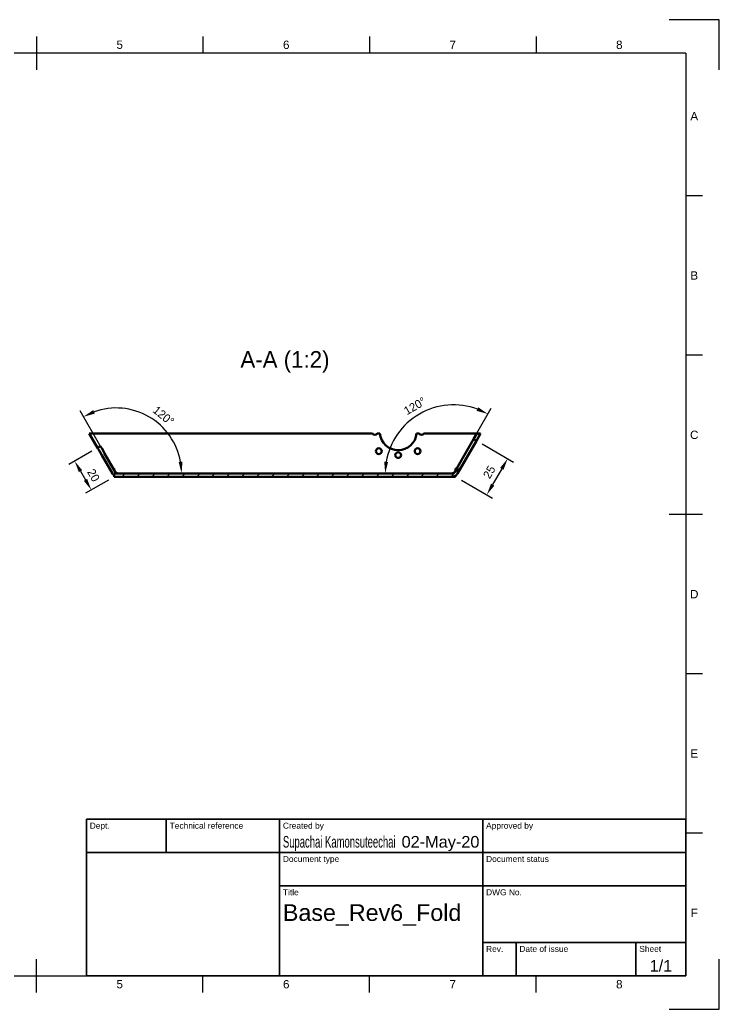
# Model space of a CAD drawing. Header units: millimetres. Extents: x 0 to 420, y 0 to 297.
# Drawn here: x 210 to 420, y 0 to 297 of the extents above; entities that cross this region are included whole.
import ezdxf
from ezdxf.enums import TextEntityAlignment as Align

# ---------------------------------------------------------------- set-up
doc = ezdxf.new("R2010")
doc.units = ezdxf.units.MM
doc.header["$LTSCALE"] = 0.75
for name, color, linetype, lineweight in [('Annotations', 7, 'Continuous', 25), ('Border', 7, 'Continuous', 25), ('Dimensions', 7, 'Continuous', 25), ('Hatching', 7, 'Continuous', 25), ('TitleBlock', 7, 'Continuous', 35), ('Visible', 7, 'Continuous', 50)]:
    doc.layers.add(name, color=color, linetype=linetype, lineweight=lineweight)
doc.styles.add('FusionTitle', font='')
doc.styles.get("Standard").update_dxf_attribs({"font": 'Cordia New.ttf'})
doc.styles.get('FusionTitle').set_extended_font_data('Arial Unicode MS')
doc.dimstyles.new('ISO-25', dxfattribs={"dimtxt": 2.5, "dimasz": 3.5, "dimexe": 2, "dimexo": 2, "dimgap": 1.5, "dimtad": 1, "dimdec": 3, "dimdsep": 46, "dimtxsty": 'Standard', "dimcen": 0, "dimclrd": 256, "dimclre": 256, "dimclrt": 256, "dimazin": 2, "dimtp": 0.1, "dimtm": 0.1, "dimtfac": 0.714, "dimtdec": 3, "dimtmove": 0, "dimatfit": 3, "dimfxl": 1, "dimarcsym": 0})

# ---------------------------------------------------------------- blocks, each defined once
blk = doc.blocks.new('ISO_A3_SHEET')
at = {"layer": 'Border'}
for p, q in [((420, 297), (405, 297)), ((420, 282), (420, 297)), ((215, 292), (215, 282)), ((265, 292), (265, 287)), ((315, 292), (315, 287)), ((365, 292), (365, 287)), ((410, 287), (20, 287)), ((410, 287), (410, 10)), ((415, 244.16666), (410, 244.16666)), ((415, 196.33333), (410, 196.33333)), ((415, 148.5), (405, 148.5)), ((415, 100.66667), (410, 100.66667)), ((415, 52.83334), (410, 52.83334)), ((215, 5), (215, 15)), ((420, 0), (420, 15)), ((20, 10), (410, 10)), ((265, 5), (265, 10)), ((315, 5), (315, 10)), ((365, 5), (365, 10)), ((405, 0), (420, 0))]:
    blk.add_line(p, q, dxfattribs=at)
at = {"layer": 'Border', "style": 'FusionTitle'}
for s, p in [('5', (240, 289.5)), ('6', (290, 289.5)), ('7', (340, 289.5)), ('8', (390, 289.5)), ('A', (412.5, 268.08333)), ('B', (412.5, 220.25)), ('C', (412.5, 172.41667)), ('D', (412.5, 124.58334)), ('E', (412.5, 76.75001)), ('F', (412.5, 28.91668)), ('5', (240, 7.5)), ('6', (290, 7.5)), ('7', (340, 7.5)), ('8', (390, 7.5))]:
    blk.add_text(s, height=2.5, dxfattribs=at).set_placement(p, align=Align.MIDDLE)
blk = doc.blocks.new('ISO_TITLEBLOCK')
at = {"layer": 'TitleBlock'}
for p, q in [((0, 47), (-180, 47)), ((-180, 47), (-180, 0)), ((-156, 37), (-156, 47)), ((-122, 0), (-122, 47)), ((-61, 0), (-61, 47)), ((0, 0), (0, 47)), ((-180, 37), (0, 37)), ((-122, 27), (0, 27)), ((-61, 10), (0, 10)), ((-51, 0), (-51, 10)), ((-15, 0), (-15, 10)), ((-180, 0), (0, 0))]:
    blk.add_line(p, q, dxfattribs=at)
at = {"layer": 'TitleBlock', "style": 'FusionTitle'}
for s, p in [('Dept.', (-179, 46)), ('Technical reference', (-155, 46)), ('Created by', (-121, 46)), ('Approved by', (-60, 46)), ('Document type', (-121, 36)), ('Document status', (-60, 36)), ('Title', (-121, 26)), ('DWG No.', (-60, 26)), ('Rev.', (-60, 9)), ('Date of issue', (-50, 9)), ('Sheet', (-14, 9))]:
    blk.add_text(s, height=1.8, dxfattribs=at).set_placement(p, align=Align.TOP_LEFT)
for tag, p, height in [('DEPT', (-179, 38.5), 3.5), ('TECHNICAL_REFERENCE', (-155, 38.5), 3.5), ('CREATED_BY', (-121, 38.5), 3.5), ('APPROVED_BY', (-60, 38.5), 3.5), ('DOCUMENT_TYPE', (-121, 28.5), 3.5), ('DOCUMENT_STATUS', (-60, 28.5), 3.5), ('TITLE_1', (-121, 16.5), 5), ('TITLE_2', (-121, 9), 5), ('TITLE_3', (-121, 1.5), 5), ('DATE_OF_ISSUE', (-50, 1.5), 3.5)]:
    blk.add_attdef(tag, p, '', height=height, dxfattribs=at)
for tag, p in [('CREATED_DATE', (-62, 38.5)), ('APPROVED_DATE', (-1, 38.5))]:
    blk.add_attdef(tag, text='', height=3.5, dxfattribs=at).set_placement(p, align=Align.RIGHT)
for tag, height, p in [('DRAWING_NUMBER', 5, (-30.5, 16.6)), ('REV', 3.5, (-56, 3.1)), ('SHEET', 3.5, (-7.5, 3.1))]:
    blk.add_attdef(tag, text='', height=height, dxfattribs=at).set_placement(p, align=Align.MIDDLE)
blk = doc.blocks.new('*D17')
at = {"layer": 'Defpoints', "color": 0, "transparency": 16777216}
for p in [(233.366319, 168.497596), (238.366319, 159.837342), (231.479668, 155.861333)]:
    blk.add_point(p, dxfattribs=at)
at = {"layer": 'Dimensions', "lineweight": -2, "transparency": 16777216}
for p, q in [((231.634268, 167.497596), (224.747617, 163.521587)), ((228.229668, 161.490498), (229.729668, 158.892421)), ((236.634268, 158.837342), (229.747617, 154.861333))]:
    blk.add_line(p, q, dxfattribs=at)
at = {"layer": 'Dimensions', "transparency": 16777216}
for points in [[(228.734849, 161.782164), (227.724486, 161.198831), (226.479668, 164.521587)], [(230.234849, 159.184088), (229.224486, 158.600755), (231.479668, 155.861333)]]:
    blk.add_solid(points, dxfattribs=at)
at = {"layer": 'Dimensions', "transparency": 16777216, "insert": (232.129834, 160.278158), "char_height": 2.5, "attachment_point": 5, "rotation": 300.00001157}
blk.add_mtext('20', dxfattribs=at)
blk = doc.blocks.new('*D18')
at = {"layer": 'Defpoints', "color": 0, "transparency": 16777216}
for p in [(242.353723, 180.176719), (235.482344, 166.832533), (238.366319, 160.837342), (238.654994, 161.337342), (339.711618, 160.837342)]:
    blk.add_point(p, dxfattribs=at)
at = {"layer": 'Dimensions', "lineweight": -2, "transparency": 16777216}
blk.add_line((234.482344, 168.564584), (228.12481, 179.576155), dxfattribs=at)
blk.add_arc((238.943669, 160.837342), 19.637717, 10.225302, 109.774698, dxfattribs=at)
at = {"layer": 'Dimensions', "transparency": 16777216}
for points in [[(232.545277, 178.787865), (232.054302, 179.846192), (229.12481, 177.844104)], [(258.850499, 164.3754), (257.688474, 164.271434), (258.581386, 160.837342)]]:
    blk.add_solid(points, dxfattribs=at)
at = {"layer": 'Dimensions', "transparency": 16777216, "insert": (253.150452, 178.167638), "char_height": 2.5, "attachment_point": 5, "rotation": 320.65629936}
blk.add_mtext('120°', dxfattribs=at)
blk = doc.blocks.new('*D19')
at = {"layer": 'Defpoints', "color": 0, "transparency": 16777216}
for p in [(336.715269, 181.1048), (346.250293, 171.16266), (238.366319, 160.837342), (339.711618, 160.837342), (340.577643, 161.337342)]:
    blk.add_point(p, dxfattribs=at)
at = {"layer": 'Dimensions', "lineweight": -2, "transparency": 16777216}
blk.add_line((347.250293, 172.894711), (351.579027, 180.392297), dxfattribs=at)
blk.add_arc((340.288968, 160.837342), 20.580116, 69.755906, 170.244094, dxfattribs=at)
at = {"layer": 'Dimensions', "transparency": 16777216}
for points in [[(347.65776, 180.674316), (347.162454, 179.61801), (350.579027, 178.660246)], [(320.58769, 164.275063), (319.425249, 164.374268), (319.708852, 160.837342)]]:
    blk.add_solid(points, dxfattribs=at)
at = {"layer": 'Dimensions', "transparency": 16777216, "insert": (328.613174, 181.060412), "char_height": 2.5, "attachment_point": 5, "rotation": 30.00001157}
blk.add_mtext('120°', dxfattribs=at)
blk = doc.blocks.new('*D20')
at = {"layer": 'Defpoints', "color": 0, "transparency": 16777216}
for p in [(347.116319, 170.66266), (340.866319, 159.837342), (350.22836, 154.432165)]:
    blk.add_point(p, dxfattribs=at)
at = {"layer": 'Dimensions', "lineweight": -2, "transparency": 16777216}
for p, q in [((348.848369, 169.66266), (358.210411, 164.257483)), ((354.72836, 162.226394), (351.97836, 157.463254)), ((342.598369, 158.837342), (351.960411, 153.432165))]:
    blk.add_line(p, q, dxfattribs=at)
at = {"layer": 'Dimensions', "transparency": 16777216}
for points in [[(354.223179, 162.51806), (355.233542, 161.934727), (356.47836, 165.257483)], [(351.473179, 157.754921), (352.483542, 157.171587), (350.22836, 154.432165)]]:
    blk.add_solid(points, dxfattribs=at)
at = {"layer": 'Dimensions', "transparency": 16777216, "insert": (350.953194, 161.23056), "char_height": 2.5, "attachment_point": 5, "rotation": 59.99998843}
blk.add_mtext('25', dxfattribs=at)

msp = doc.modelspace()

# ---------------------------------------------------------------- hatches: boundary and pattern name
at = {"layer": 'Hatching'}
h = msp.add_hatch(dxfattribs=at)
h.set_pattern_fill('ANSI31', color=256, style=0)
edge = h.paths.add_edge_path(flags=0)
edge.add_line((238.366319, 159.837342), (339.711618, 159.837342))
edge.add_ellipse((339.711618, 161.837342), major_axis=(0, -2), ratio=1, start_angle=0, end_angle=60)
edge.add_line((341.443669, 160.837342), (347.116319, 170.66266))
edge.add_line((347.116319, 170.66266), (346.250293, 171.16266))
edge.add_line((346.250293, 171.16266), (340.577643, 161.337342))
edge.add_ellipse((339.711618, 161.837342), major_axis=(0.866025, -0.5), ratio=1, start_angle=300, end_angle=360, ccw=False)
edge.add_line((339.711618, 160.837342), (238.366319, 160.837342))
edge.add_line((238.366319, 160.837342), (238.366319, 159.837342))

# ---------------------------------------------------------------- linework, layer by layer
at = {"layer": 'Visible', "extrusion": (1, -2e-16, 0)}
for p, q in [((230.881417, 172.801573, -51.157326), (315.924527, 172.801573, -51.157326)), ((230.881417, 172.801573, -51.157326), (233.366319, 168.497596, -51.157326)), ((317.308111, 172.801573, -51.157326), (318.092239, 172.801573, -51.157326)), ((329.140398, 172.801573, -51.157326), (329.924527, 172.801573, -51.157326)), ((331.308111, 172.801573, -51.157326), (347.19652, 172.801573, -51.157326)), ((346.250293, 171.16266, 18.592674), (347.19652, 172.801573, 18.592674)), ((347.116319, 170.66266, 18.592674), (348.351221, 172.801573, 18.592674)), ((347.19652, 172.801573, 18.592674), (348.351221, 172.801573, 18.592674)), ((346.250293, 171.16266, 52.157326), (340.577643, 161.337342, 52.157326)), ((341.443669, 160.837342, 52.157326), (347.116319, 170.66266, 52.157326)), ((347.116319, 170.66266, 52.157326), (346.250293, 171.16266, 52.157326)), ((234.232344, 168.997596, 46.842674), (233.366319, 168.497596, 46.842674)), ((237.788968, 160.837342, 49.342674), (234.616319, 166.332533, 49.342674)), ((235.482344, 166.832533, 49.342674), (238.654994, 161.337342, 49.342674)), ((238.077643, 162.337342, -51.157326), (238.366319, 162.337342, -51.157326)), ((238.366319, 161.837342, -51.157326), (238.366319, 162.337342, -51.157326)), ((339.711618, 160.837342, 52.157326), (238.366319, 160.837342, 52.157326)), ((238.366319, 160.837342, 52.157326), (238.366319, 159.837342, 52.157326)), ((340.866319, 161.837342, -51.157326), (340.866319, 162.337342, -51.157326)), ((340.866319, 162.337342, -51.157326), (341.154994, 162.337342, -51.157326)), ((238.366319, 159.837342, 52.157326), (339.711618, 159.837342, 52.157326)), ((340.866319, 159.837342, -43.157326), (339.711618, 159.837342, -43.157326)), ((340.866319, 160.204349, -43.157326), (340.866319, 159.837342, -43.157326))]:
    msp.add_line(p, q, dxfattribs=at)
at = {"layer": 'Visible', "extrusion": (0, 3.7e-15, -1)}
for centre in [(-317.782688, 167.503711, 51.157326), (-323.616319, 166.337342, 51.157326), (-329.44995, 167.503711, 51.157326)]:
    msp.add_circle(centre, 0.875, dxfattribs=at)
at = {"layer": 'Visible', "extrusion": (0, -2e-16, -1)}
for centre, radius, start, end in [((-316.616319, 173.337342, 51.157326), 0.875, 217.75657, 322.24343), ((-330.616319, 173.337342, 51.157326), 0.875, 217.75657, 322.24343), ((-239.521019, 161.837342, -49.342674), 2, 305.26439, 330), ((-339.711618, 161.837342, -52.157326), 1, 210, 270)]:
    msp.add_arc(centre, radius, start, end, dxfattribs=at)
at = {"layer": 'Visible', "extrusion": (2e-16, 1.5e-15, -1)}
msp.add_arc((-323.616319, 173.337342, 51.157326), 5.55, 185.539677, 354.460323, dxfattribs=at)
at = {"layer": 'Visible', "extrusion": (0.866025, 0.5, 2.8e-15)}
msp.add_arc((26.740039, 46.842674, 286.349958), 2.5, 0, 90, dxfattribs=at)
at = {"layer": 'Visible', "extrusion": (-0.866025, -0.5, -3.4e-15)}
msp.add_arc((-26.740039, 46.842674, -287.349958), 2.5, 90, 180, dxfattribs=at)
at = {"layer": 'Visible'}
for centre, radius, start, end in [((239.521019, 161.837342, 49.342674), 1, 210, 270), ((339.711618, 161.837342, 52.157326), 2, 270, 330)]:
    msp.add_arc(centre, radius, start, end, dxfattribs=at)

# ---------------------------------------------------------------- block references
at = {"layer": 'Border'}
msp.add_blockref('ISO_A3_SHEET', (0, 0), dxfattribs=at)
at = {"layer": 'TitleBlock'}
ref = msp.add_blockref('ISO_TITLEBLOCK', (410, 10), dxfattribs=at)
ref.add_attrib('CREATED_DATE', '02-May-20', dxfattribs={"height": 3.5, "style": 'FusionTitle'}).set_placement((348, 48.5), align=Align.RIGHT)
ref.add_attrib('SHEET', '1/1', dxfattribs={"height": 3.5, "style": 'FusionTitle'}).set_placement((402.5, 13.1), align=Align.MIDDLE)
ref.add_attrib('TITLE_1', 'Base_Rev6_Fold', (289, 26.5), dxfattribs={"height": 5, "style": 'FusionTitle'})
ref.add_attrib('CREATED_BY', 'Supachai Kamonsuteechai', (289, 48.5), dxfattribs={"height": 3.5, "style": 'FusionTitle', "width": 0.581626})

# ---------------------------------------------------------------- texts
at = {"layer": 'Annotations', "insert": (289.616319, 191.051573), "char_height": 5, "width": 29.928423, "attachment_point": 8}
msp.add_mtext('A-A (1:2)', dxfattribs=at)

# ---------------------------------------------------------------- dimensions: what is measured, and where the dimension line sits
at = {"layer": 'Dimensions'}
dim = msp.add_angular_dim_2l(base=(336.715269, 181.1048), line1=((346.250293, 171.16266), (340.577643, 161.337342)), line2=((339.711618, 160.837342), (238.366319, 160.837342)), dimstyle='ISO-25', override={"dimlfac": 2, "dimclrd": 256, "dimclre": 256}, dxfattribs=at)
dim.commit()
dim.dimension.update_dxf_attribs({"geometry": '*D19', "text_midpoint": (328.613174, 181.060412)})
dim = msp.add_angular_dim_2l(base=(242.353723, 180.176719), line1=((339.711618, 160.837342), (238.366319, 160.837342)), line2=((235.482344, 166.832533), (238.654994, 161.337342)), dimstyle='ISO-25', override={"dimlfac": 2}, dxfattribs=at)
dim.commit()
dim.dimension.update_dxf_attribs({"geometry": '*D18', "text_midpoint": (251.393418, 176.024301), "dimtype": 162})
dim = msp.add_aligned_dim(p1=(347.116319, 170.66266), p2=(340.866319, 159.837342), distance=10.810354, dimstyle='ISO-25', override={"dimlfac": 2, "dimclrd": 256, "dimclre": 256}, dxfattribs=at)
dim.commit()
dim.dimension.update_dxf_attribs({"geometry": '*D20', "text_midpoint": (350.953194, 161.23056)})
dim = msp.add_linear_dim(base=(231.479668, 155.861333), p1=(233.366319, 168.497596), p2=(238.366319, 159.837342), angle=300.00000011, dimstyle='ISO-25', override={"dimlfac": 2}, dxfattribs=at)
dim.commit()
dim.dimension.update_dxf_attribs({"geometry": '*D17', "text_midpoint": (229.729668, 158.892421), "dimtype": 161})

doc.saveas('drawing.dxf')
